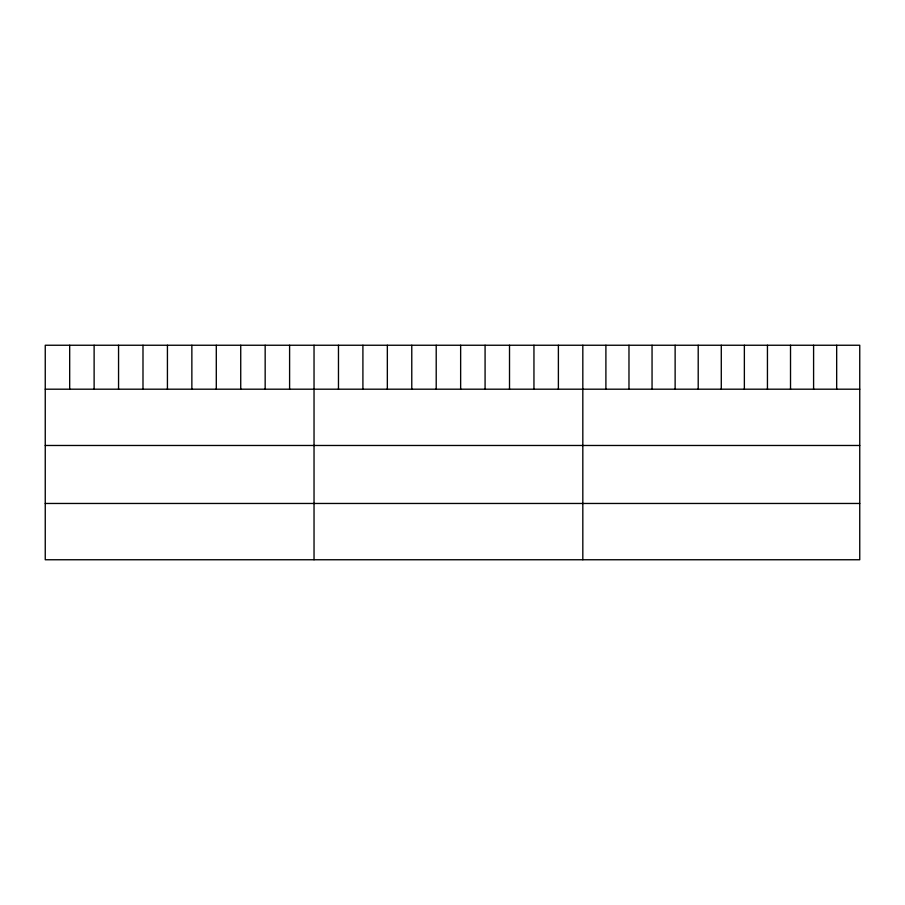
<?xml version="1.0" encoding="UTF-8"?>
<svg xmlns="http://www.w3.org/2000/svg" width="905" height="905" viewBox="0 0 905 905"><rect width="100%" height="100%" fill="white"/><g stroke="black" fill="none" stroke-linecap="round" stroke-linejoin="round"><path stroke-width="1.36" d="M859.75 389.195L859.75 559.754L45.25 559.754L45.25 345.246L859.75 345.246L859.75 389.195L45.25 389.195M45.25 445.475L859.75 445.475M45.25 503.463L859.75 503.463M836.673 345.246L836.673 389.195M813.595 345.246L813.595 389.195M790.518 345.246L790.518 389.195M767.44 345.246L767.44 389.195M744.363 345.246L744.363 389.195M721.285 345.246L721.285 389.195M698.208 345.246L698.208 389.195M675.13 345.246L675.13 389.195M652.053 345.246L652.053 389.195M628.975 345.246L628.975 389.195M605.898 345.246L605.898 389.195M582.82 345.246L582.82 559.754M558.385 345.246L558.385 389.195M533.95 345.246L533.95 389.195M509.515 345.246L509.515 389.195M485.08 345.246L485.08 389.195M460.645 345.246L460.645 389.195M436.21 345.246L436.21 389.195M411.775 345.246L411.775 389.195M387.34 345.246L387.34 389.195M362.905 345.246L362.905 389.195M338.47 345.246L338.47 389.195M314.035 345.246L314.035 559.754M289.6 345.246L289.6 389.195M265.165 345.246L265.165 389.195M240.73 345.246L240.73 389.195M216.295 345.246L216.295 389.195M191.86 345.246L191.86 389.195M167.425 345.246L167.425 389.195M142.99 345.246L142.99 389.195M118.555 345.246L118.555 389.195M94.12 345.246L94.12 389.195M69.685 345.246L69.685 389.195"/></g></svg>
